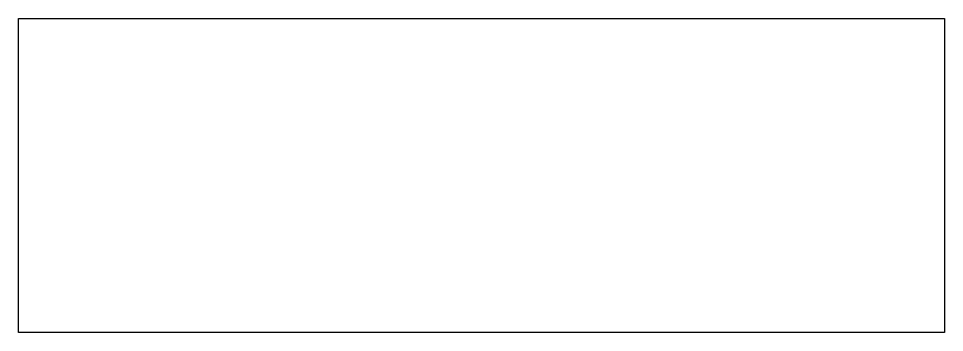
# Model space of a CAD drawing. Extents: x 1 to 1426, y -483 to 0.
import ezdxf

# ---------------------------------------------------------------- set-up
doc = ezdxf.new("R2010")
doc.units = 0
doc.header["$MEASUREMENT"] = 0
doc.layers.add('Layer 1', color=7, linetype='Continuous')
picture_1 = doc.add_image_def('image1.png', size_in_pixel=(2816, 1584))

msp = doc.modelspace()

# ---------------------------------------------------------------- pictures from other files: only their frames are drawn
at = {"layer": 'Layer 1'}
image = msp.add_image(picture_1, insert=(1, -483), size_in_units=(1425, 483), dxfattribs=at)

doc.saveas('drawing.dxf')
